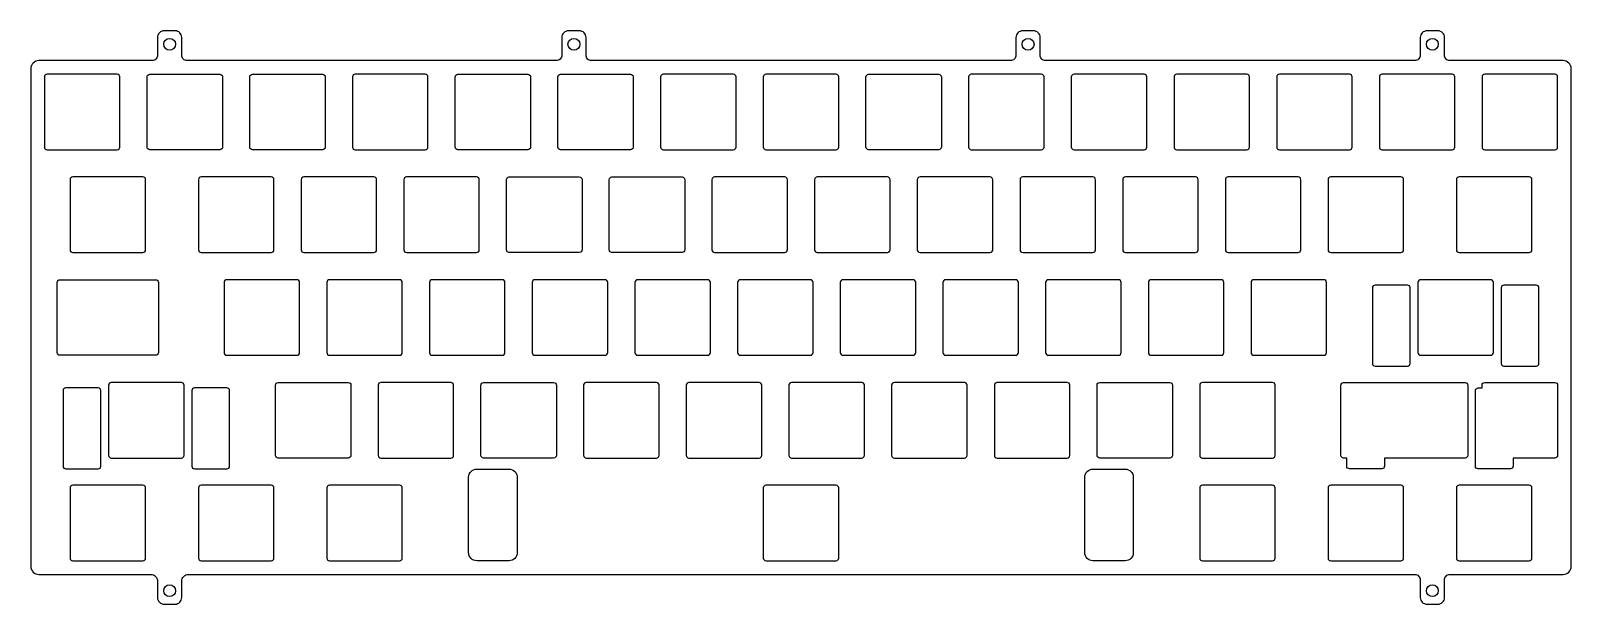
# Model space of a CAD drawing. Header units: inches. Extents: x 48 to 334, y 28 to 134.
import ezdxf

# ---------------------------------------------------------------- set-up
doc = ezdxf.new("R2010")
doc.units = ezdxf.units.IN
doc.header["$MEASUREMENT"] = 0

msp = doc.modelspace()

# ---------------------------------------------------------------- linework, layer by layer
for points in [[(333.71, 127.24, 0.414214), (332.21, 128.74), (311.23, 128.74, -0.414214), (310.21, 129.77), (310.21, 133.02, 0.414214), (308.96, 134.27), (306.96, 134.27, 0.414214), (305.71, 133.02), (305.71, 129.77, -0.414214), (304.68, 128.74), (236.23, 128.74, -0.414214), (235.21, 129.77), (235.21, 133.02, 0.414214), (233.96, 134.27), (231.96, 134.27, 0.414214), (230.71, 133.02), (230.71, 129.77, -0.414214), (229.68, 128.74), (151.98, 128.74, -0.414214), (150.96, 129.77), (150.96, 133.02, 0.414214), (149.71, 134.27), (147.71, 134.27, 0.414214), (146.46, 133.02), (146.46, 129.77, -0.414214), (145.43, 128.74), (76.98, 128.74, -0.414214), (75.96, 129.77), (75.96, 133.02, 0.414214), (74.71, 134.27), (72.71, 134.27, 0.414214), (71.46, 133.02), (71.46, 129.77, -0.414214), (70.43, 128.74), (49.46, 128.74, 0.414214), (47.96, 127.24), (47.96, 34.99, 0.414214), (49.46, 33.49), (70.21, 33.49, -0.414214), (71.46, 32.24), (71.46, 29.22, 0.414214), (72.71, 27.97), (74.71, 27.97, 0.414214), (75.96, 29.22), (75.96, 32.24, -0.414214), (77.21, 33.49), (304.68, 33.49, -0.414214), (305.71, 32.47), (305.71, 29.22, 0.414214), (306.96, 27.97), (308.96, 27.97, 0.414214), (310.21, 29.22), (310.21, 32.47, -0.414214), (311.23, 33.49), (332.21, 33.49, 0.414214), (333.71, 34.99)], [(50.98, 126.22, 0.414214), (50.48, 125.72), (50.48, 112.72, 0.414214), (50.98, 112.22), (63.98, 112.22, 0.414214), (64.48, 112.72), (64.48, 125.72, 0.414214), (63.98, 126.22)], [(69.53, 112.72), (69.53, 125.72, -0.414214), (70.03, 126.22), (83.03, 126.22, -0.414214), (83.53, 125.72), (83.53, 112.72, -0.414214), (83.03, 112.22), (70.03, 112.22, -0.414214)], [(88.58, 112.72), (88.58, 125.72, -0.414214), (89.08, 126.22), (102.08, 126.22, -0.414214), (102.58, 125.72), (102.58, 112.72, -0.414214), (102.08, 112.22), (89.08, 112.22, -0.414214)], [(121.63, 125.72, 0.414214), (121.13, 126.22), (108.13, 126.22, 0.414214), (107.63, 125.72), (107.63, 112.72, 0.414214), (108.13, 112.22), (121.13, 112.22, 0.414214), (121.63, 112.72)], [(126.68, 112.72), (126.68, 125.72, -0.414214), (127.18, 126.22), (140.18, 126.22, -0.414214), (140.68, 125.72), (140.68, 112.72, -0.414214), (140.18, 112.22), (127.18, 112.22, -0.414214)], [(145.73, 112.72), (145.73, 125.72, -0.414214), (146.23, 126.22), (159.23, 126.22, -0.414214), (159.73, 125.72), (159.73, 112.72, -0.414214), (159.23, 112.22), (146.23, 112.22, -0.414214)], [(165.28, 126.22, 0.414214), (164.78, 125.72), (164.78, 112.72, 0.414214), (165.28, 112.22), (178.28, 112.22, 0.414214), (178.78, 112.72), (178.78, 125.72, 0.414214), (178.28, 126.22)], [(184.33, 126.22, 0.414214), (183.83, 125.72), (183.83, 112.72, 0.414214), (184.33, 112.22), (197.33, 112.22, 0.414214), (197.83, 112.72), (197.83, 125.72, 0.414214), (197.33, 126.22)], [(202.88, 112.72), (202.88, 125.72, -0.414214), (203.38, 126.22), (216.38, 126.22, -0.414214), (216.88, 125.72), (216.88, 112.72, -0.414214), (216.38, 112.22), (203.38, 112.22, -0.414214)], [(222.43, 126.22, 0.414214), (221.93, 125.72), (221.93, 112.72, 0.414214), (222.43, 112.22), (235.43, 112.22, 0.414214), (235.93, 112.72), (235.93, 125.72, 0.414214), (235.43, 126.22)], [(241.48, 126.22, 0.414214), (240.98, 125.72), (240.98, 112.72, 0.414214), (241.48, 112.22), (254.48, 112.22, 0.414214), (254.98, 112.72), (254.98, 125.72, 0.414214), (254.48, 126.22)], [(274.03, 125.72, 0.414214), (273.53, 126.22), (260.53, 126.22, 0.414214), (260.03, 125.72), (260.03, 112.72, 0.414214), (260.53, 112.22), (273.53, 112.22, 0.414214), (274.03, 112.72)], [(279.58, 126.22, 0.414214), (279.08, 125.72), (279.08, 112.72, 0.414214), (279.58, 112.22), (292.58, 112.22, 0.414214), (293.08, 112.72), (293.08, 125.72, 0.414214), (292.58, 126.22)], [(312.13, 125.72, 0.414214), (311.63, 126.22), (298.63, 126.22, 0.414214), (298.13, 125.72), (298.13, 112.72, 0.414214), (298.63, 112.22), (311.63, 112.22, 0.414214), (312.13, 112.72)], [(317.68, 126.22, 0.414214), (317.18, 125.72), (317.18, 112.72, 0.414214), (317.68, 112.22), (330.68, 112.22, 0.414214), (331.18, 112.72), (331.18, 125.72, 0.414214), (330.68, 126.22)], [(55.75, 107.17, 0.414214), (55.25, 106.67), (55.25, 93.67, 0.414214), (55.75, 93.17), (68.75, 93.17, 0.414214), (69.25, 93.67), (69.25, 106.67, 0.414214), (68.75, 107.17)], [(79.56, 107.17, 0.414214), (79.06, 106.67), (79.06, 93.67, 0.414214), (79.56, 93.17), (92.56, 93.17, 0.414214), (93.06, 93.67), (93.06, 106.67, 0.414214), (92.56, 107.17)], [(98.61, 107.17, 0.414214), (98.11, 106.67), (98.11, 93.67, 0.414214), (98.61, 93.17), (111.61, 93.17, 0.414214), (112.11, 93.67), (112.11, 106.67, 0.414214), (111.61, 107.17)], [(117.66, 107.17, 0.414214), (117.16, 106.67), (117.16, 93.67, 0.414214), (117.66, 93.17), (130.66, 93.17, 0.414214), (131.16, 93.67), (131.16, 106.67, 0.414214), (130.66, 107.17)], [(136.21, 93.67), (136.21, 106.67, -0.414214), (136.71, 107.17), (149.71, 107.17, -0.414214), (150.21, 106.67), (150.21, 93.67, -0.414214), (149.71, 93.17), (136.71, 93.17, -0.414214)], [(155.26, 93.67), (155.26, 106.67, -0.414214), (155.76, 107.17), (168.76, 107.17, -0.414214), (169.26, 106.67), (169.26, 93.67, -0.414214), (168.76, 93.17), (155.76, 93.17, -0.414214)], [(174.81, 107.17, 0.414214), (174.31, 106.67), (174.31, 93.67, 0.414214), (174.81, 93.17), (187.81, 93.17, 0.414214), (188.31, 93.67), (188.31, 106.67, 0.414214), (187.81, 107.17)], [(193.86, 107.17, 0.414214), (193.36, 106.67), (193.36, 93.67, 0.414214), (193.86, 93.17), (206.86, 93.17, 0.414214), (207.36, 93.67), (207.36, 106.67, 0.414214), (206.86, 107.17)], [(212.91, 107.17, 0.414214), (212.41, 106.67), (212.41, 93.67, 0.414214), (212.91, 93.17), (225.91, 93.17, 0.414214), (226.41, 93.67), (226.41, 106.67, 0.414214), (225.91, 107.17)], [(231.96, 107.17, 0.414214), (231.46, 106.67), (231.46, 93.67, 0.414214), (231.96, 93.17), (244.96, 93.17, 0.414214), (245.46, 93.67), (245.46, 106.67, 0.414214), (244.96, 107.17)], [(251.01, 107.17, 0.414214), (250.51, 106.67), (250.51, 93.67, 0.414214), (251.01, 93.17), (264.01, 93.17, 0.414214), (264.51, 93.67), (264.51, 106.67, 0.414214), (264.01, 107.17)], [(270.06, 107.17, 0.414214), (269.56, 106.67), (269.56, 93.67, 0.414214), (270.06, 93.17), (283.06, 93.17, 0.414214), (283.56, 93.67), (283.56, 106.67, 0.414214), (283.06, 107.17)], [(289.11, 107.17, 0.414214), (288.61, 106.67), (288.61, 93.67, 0.414214), (289.11, 93.17), (302.11, 93.17, 0.414214), (302.61, 93.67), (302.61, 106.67, 0.414214), (302.11, 107.17)], [(312.92, 107.17, 0.414214), (312.42, 106.67), (312.42, 93.67, 0.414214), (312.92, 93.17), (325.92, 93.17, 0.414214), (326.42, 93.67), (326.42, 106.67, 0.414214), (325.92, 107.17)], [(71.13, 74.12), (53.37, 74.12, -0.414214), (52.87, 74.62), (52.87, 87.62, -0.414214), (53.37, 88.12), (71.13, 88.12, -0.414214), (71.63, 87.62), (71.63, 74.62, -0.414214)], [(84.32, 88.12, 0.414214), (83.82, 87.62), (83.82, 74.62, 0.414214), (84.32, 74.12), (97.32, 74.12, 0.414214), (97.82, 74.62), (97.82, 87.62, 0.414214), (97.32, 88.12)], [(103.37, 88.12, 0.414214), (102.87, 87.62), (102.87, 74.62, 0.414214), (103.37, 74.12), (116.37, 74.12, 0.414214), (116.87, 74.62), (116.87, 87.62, 0.414214), (116.37, 88.12)], [(122.42, 88.12, 0.414214), (121.92, 87.62), (121.92, 74.62, 0.414214), (122.42, 74.12), (135.42, 74.12, 0.414214), (135.92, 74.62), (135.92, 87.62, 0.414214), (135.42, 88.12)], [(141.47, 88.12, 0.414214), (140.97, 87.62), (140.97, 74.62, 0.414214), (141.47, 74.12), (154.47, 74.12, 0.414214), (154.97, 74.62), (154.97, 87.62, 0.414214), (154.47, 88.12)], [(174.02, 87.62, 0.414214), (173.52, 88.12), (160.52, 88.12, 0.414214), (160.02, 87.62), (160.02, 74.62, 0.414214), (160.52, 74.12), (173.52, 74.12, 0.414214), (174.02, 74.62)], [(179.57, 88.12, 0.414214), (179.07, 87.62), (179.07, 74.62, 0.414214), (179.57, 74.12), (192.57, 74.12, 0.414214), (193.07, 74.62), (193.07, 87.62, 0.414214), (192.57, 88.12)], [(198.62, 88.12, 0.414214), (198.12, 87.62), (198.12, 74.62, 0.414214), (198.62, 74.12), (211.62, 74.12, 0.414214), (212.12, 74.62), (212.12, 87.62, 0.414214), (211.62, 88.12)], [(217.67, 88.12, 0.414214), (217.17, 87.62), (217.17, 74.62, 0.414214), (217.67, 74.12), (230.67, 74.12, 0.414214), (231.17, 74.62), (231.17, 87.62, 0.414214), (230.67, 88.12)], [(236.72, 88.12, 0.414214), (236.22, 87.62), (236.22, 74.62, 0.414214), (236.72, 74.12), (249.72, 74.12, 0.414214), (250.22, 74.62), (250.22, 87.62, 0.414214), (249.72, 88.12)], [(255.77, 88.12, 0.414214), (255.27, 87.62), (255.27, 74.62, 0.414214), (255.77, 74.12), (268.77, 74.12, 0.414214), (269.27, 74.62), (269.27, 87.62, 0.414214), (268.77, 88.12)], [(274.82, 88.12, 0.414214), (274.32, 87.62), (274.32, 74.62, 0.414214), (274.82, 74.12), (287.82, 74.12, 0.414214), (288.32, 74.62), (288.32, 87.62, 0.414214), (287.82, 88.12)], [(297.34, 87.12, 0.414214), (296.84, 86.62), (296.84, 72.62, 0.414214), (297.34, 72.12), (303.34, 72.12, 0.414214), (303.84, 72.62), (303.84, 86.62, 0.414214), (303.34, 87.12)], [(305.78, 88.12, 0.414214), (305.28, 87.62), (305.28, 74.62, 0.414214), (305.78, 74.12), (318.78, 74.12, 0.414214), (319.28, 74.62), (319.28, 87.62, 0.414214), (318.78, 88.12)], [(321.22, 87.12, 0.414214), (320.72, 86.62), (320.72, 72.62, 0.414214), (321.22, 72.12), (327.22, 72.12, 0.414214), (327.72, 72.62), (327.72, 86.62, 0.414214), (327.22, 87.12)], [(62.89, 69.07, 0.414214), (62.39, 68.57), (62.39, 55.57, 0.414214), (62.89, 55.07), (75.89, 55.07, 0.414214), (76.39, 55.57), (76.39, 68.57, 0.414214), (75.89, 69.07)], [(93.35, 55.57), (93.35, 68.57, -0.414214), (93.85, 69.07), (106.85, 69.07, -0.414214), (107.35, 68.57), (107.35, 55.57, -0.414214), (106.85, 55.07), (93.85, 55.07, -0.414214)], [(112.9, 69.07, 0.414214), (112.4, 68.57), (112.4, 55.57, 0.414214), (112.9, 55.07), (125.9, 55.07, 0.414214), (126.4, 55.57), (126.4, 68.57, 0.414214), (125.9, 69.07)], [(131.45, 55.57), (131.45, 68.57, -0.414214), (131.95, 69.07), (144.95, 69.07, -0.414214), (145.45, 68.57), (145.45, 55.57, -0.414214), (144.95, 55.07), (131.95, 55.07, -0.414214)], [(151, 69.07, 0.414214), (150.5, 68.57), (150.5, 55.57, 0.414214), (151, 55.07), (164, 55.07, 0.414214), (164.5, 55.57), (164.5, 68.57, 0.414214), (164, 69.07)], [(170.05, 69.07, 0.414214), (169.55, 68.57), (169.55, 55.57, 0.414214), (170.05, 55.07), (183.05, 55.07, 0.414214), (183.55, 55.57), (183.55, 68.57, 0.414214), (183.05, 69.07)], [(189.1, 69.07, 0.414214), (188.6, 68.57), (188.6, 55.57, 0.414214), (189.1, 55.07), (202.1, 55.07, 0.414214), (202.6, 55.57), (202.6, 68.57, 0.414214), (202.1, 69.07)], [(208.15, 69.07, 0.414214), (207.65, 68.57), (207.65, 55.57, 0.414214), (208.15, 55.07), (221.15, 55.07, 0.414214), (221.65, 55.57), (221.65, 68.57, 0.414214), (221.15, 69.07)], [(227.2, 69.07, 0.414214), (226.7, 68.57), (226.7, 55.57, 0.414214), (227.2, 55.07), (240.2, 55.07, 0.414214), (240.7, 55.57), (240.7, 68.57, 0.414214), (240.2, 69.07)], [(245.75, 55.57), (245.75, 68.57, -0.414214), (246.25, 69.07), (259.25, 69.07, -0.414214), (259.75, 68.57), (259.75, 55.57, -0.414214), (259.25, 55.07), (246.25, 55.07, -0.414214)], [(265.3, 69.07, 0.414214), (264.8, 68.57), (264.8, 55.57, 0.414214), (265.3, 55.07), (278.3, 55.07, 0.414214), (278.8, 55.57), (278.8, 68.57, 0.414214), (278.3, 69.07)], [(291.49, 69.07), (314.02, 69.07, -0.414214), (314.52, 68.57), (314.52, 55.57, -0.414214), (314.02, 55.07), (299.08, 55.07), (299.08, 53.57, -0.414214), (298.58, 53.07), (292.58, 53.07, -0.414214), (292.08, 53.57), (292.08, 55.07), (291.49, 55.07, -0.414214), (290.99, 55.57), (290.99, 68.57, -0.414214)], [(322.95, 55.07), (322.95, 53.57, -0.414214), (322.45, 53.07), (316.45, 53.07, -0.414214), (315.95, 53.57), (315.95, 67.57, -0.414214), (316.45, 68.07), (317.18, 68.07), (317.18, 68.57, -0.414214), (317.68, 69.07), (330.68, 69.07, -0.414214), (331.18, 68.57), (331.18, 55.57, -0.414214), (330.68, 55.07)], [(54.45, 68.07, 0.414214), (53.95, 67.57), (53.95, 53.57, 0.414214), (54.45, 53.07), (60.45, 53.07, 0.414214), (60.95, 53.57), (60.95, 67.57, 0.414214), (60.45, 68.07)], [(84.83, 67.57, 0.414214), (84.33, 68.07), (78.33, 68.07, 0.414214), (77.83, 67.57), (77.83, 53.57, 0.414214), (78.33, 53.07), (84.33, 53.07, 0.414214), (84.83, 53.57)], [(129.18, 37.52), (129.18, 51.52, -0.414214), (130.68, 53.02), (136.68, 53.02, -0.414214), (138.18, 51.52), (138.18, 37.52, -0.414214), (136.68, 36.02), (130.68, 36.02, -0.414214)], [(243.48, 37.52), (243.48, 51.52, -0.414214), (244.98, 53.02), (250.98, 53.02, -0.414214), (252.48, 51.52), (252.48, 37.52, -0.414214), (250.98, 36.02), (244.98, 36.02, -0.414214)], [(55.75, 50.02, 0.414214), (55.25, 49.52), (55.25, 36.52, 0.414214), (55.75, 36.02), (68.75, 36.02, 0.414214), (69.25, 36.52), (69.25, 49.52, 0.414214), (68.75, 50.02)], [(79.56, 50.02, 0.414214), (79.06, 49.52), (79.06, 36.52, 0.414214), (79.56, 36.02), (92.56, 36.02, 0.414214), (93.06, 36.52), (93.06, 49.52, 0.414214), (92.56, 50.02)], [(103.37, 50.02, 0.414214), (102.87, 49.52), (102.87, 36.52, 0.414214), (103.37, 36.02), (116.37, 36.02, 0.414214), (116.87, 36.52), (116.87, 49.52, 0.414214), (116.37, 50.02)], [(184.33, 50.02, 0.414214), (183.83, 49.52), (183.83, 36.52, 0.414214), (184.33, 36.02), (197.33, 36.02, 0.414214), (197.83, 36.52), (197.83, 49.52, 0.414214), (197.33, 50.02)], [(278.8, 49.52, 0.414214), (278.3, 50.02), (265.3, 50.02, 0.414214), (264.8, 49.52), (264.8, 36.52, 0.414214), (265.3, 36.02), (278.3, 36.02, 0.414214), (278.8, 36.52)], [(302.61, 49.52, 0.414214), (302.11, 50.02), (289.11, 50.02, 0.414214), (288.61, 49.52), (288.61, 36.52, 0.414214), (289.11, 36.02), (302.11, 36.02, 0.414214), (302.61, 36.52)], [(312.92, 50.02, 0.414214), (312.42, 49.52), (312.42, 36.52, 0.414214), (312.92, 36.02), (325.92, 36.02, 0.414214), (326.42, 36.52), (326.42, 49.52, 0.414214), (325.92, 50.02)]]:
    msp.add_lwpolyline(points, format="xyb", close=True)
for centre in [(73.71, 131.77), (148.71, 131.77), (232.96, 131.77), (307.96, 131.77), (73.71, 30.47), (307.96, 30.47)]:
    msp.add_circle(centre, 1.1)

doc.saveas('drawing.dxf')
